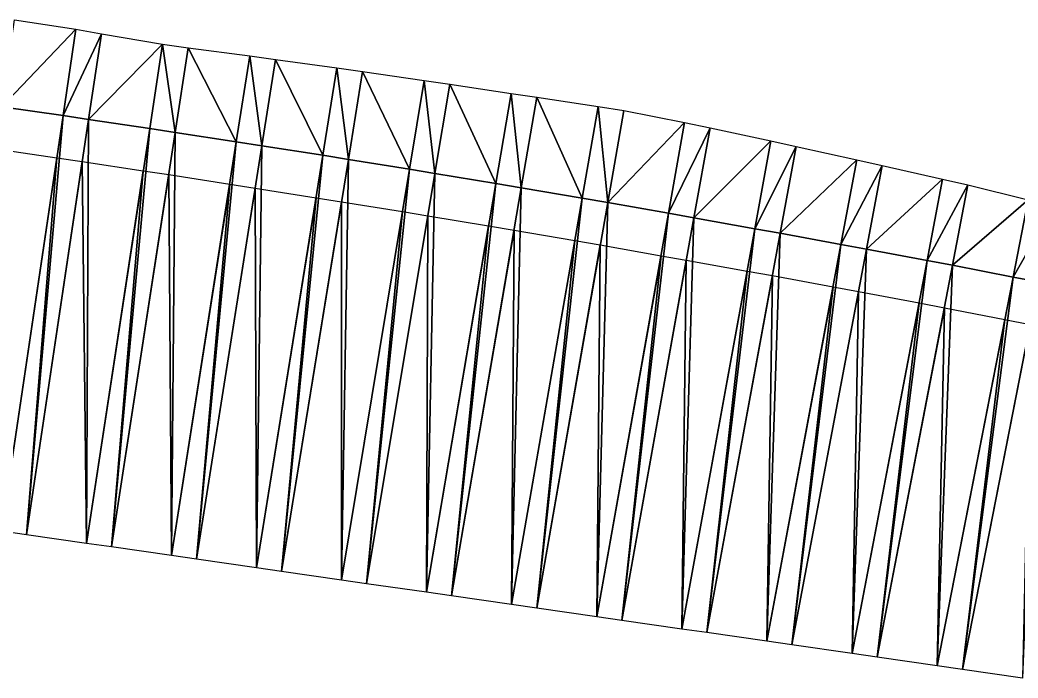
# Model space of a CAD drawing. Header units: metres. Extents: x 1882598 to 1885460, y 3171405 to 3171756.
# Drawn here: x 1883730.78 to 1883742.45, y 3171712.12 to 3171719.83 of the extents above; entities that cross this region are included whole.
import ezdxf

# ---------------------------------------------------------------- set-up
doc = ezdxf.new("R2010")
doc.units = ezdxf.units.M
doc.header["$MEASUREMENT"] = 0
doc.layers.add('Triangles surfaces projet', color=7, linetype='Continuous', true_color=0x848484)

msp = doc.modelspace()

# ---------------------------------------------------------------- linework, layer by layer
at = {"layer": 'Triangles surfaces projet'}
for points in [[(1883730.712, 3171719.829, 152.769), (1883731.429, 3171719.72, 152.771), (1883730.564, 3171718.812, 153.454), (1883730.712, 3171719.829, 152.769)], [(1883731.28, 3171718.708, 153.453), (1883730.564, 3171718.812, 153.454), (1883731.429, 3171719.72, 152.771), (1883731.28, 3171718.708, 153.453)], [(1883731.28, 3171718.708, 153.453), (1883731.429, 3171719.72, 152.771), (1883731.728, 3171719.667, 152.776), (1883731.28, 3171718.708, 153.453)], [(1883731.28, 3171718.708, 153.453), (1883731.728, 3171719.667, 152.776), (1883731.578, 3171718.664, 153.452), (1883731.28, 3171718.708, 153.453)], [(1883731.578, 3171718.664, 153.452), (1883731.728, 3171719.667, 152.776), (1883732.443, 3171719.544, 152.785), (1883731.578, 3171718.664, 153.452)], [(1883732.443, 3171719.544, 152.785), (1883732.293, 3171718.558, 153.451), (1883731.578, 3171718.664, 153.452), (1883732.443, 3171719.544, 152.785)], [(1883732.293, 3171718.558, 153.451), (1883732.443, 3171719.544, 152.785), (1883732.592, 3171718.512, 153.45), (1883732.293, 3171718.558, 153.451)], [(1883732.443, 3171719.544, 152.785), (1883732.744, 3171719.504, 152.781), (1883732.592, 3171718.512, 153.45), (1883732.443, 3171719.544, 152.785)], [(1883732.592, 3171718.512, 153.45), (1883732.744, 3171719.504, 152.781), (1883733.306, 3171718.403, 153.448), (1883732.592, 3171718.512, 153.45)], [(1883733.306, 3171718.403, 153.448), (1883732.744, 3171719.504, 152.781), (1883733.464, 3171719.408, 152.77), (1883733.306, 3171718.403, 153.448)], [(1883733.306, 3171718.403, 153.448), (1883733.464, 3171719.408, 152.77), (1883733.605, 3171718.356, 153.448), (1883733.306, 3171718.403, 153.448)], [(1883733.764, 3171719.366, 152.766), (1883733.605, 3171718.356, 153.448), (1883733.464, 3171719.408, 152.77), (1883733.764, 3171719.366, 152.766)], [(1883733.605, 3171718.356, 153.448), (1883733.764, 3171719.366, 152.766), (1883734.319, 3171718.244, 153.446), (1883733.605, 3171718.356, 153.448)], [(1883734.483, 3171719.266, 152.755), (1883734.319, 3171718.244, 153.446), (1883733.764, 3171719.366, 152.766), (1883734.483, 3171719.266, 152.755)], [(1883734.617, 3171718.196, 153.445), (1883734.319, 3171718.244, 153.446), (1883734.483, 3171719.266, 152.755), (1883734.617, 3171718.196, 153.445)], [(1883734.783, 3171719.224, 152.751), (1883734.617, 3171718.196, 153.445), (1883734.483, 3171719.266, 152.755), (1883734.783, 3171719.224, 152.751)], [(1883735.331, 3171718.08, 153.443), (1883734.617, 3171718.196, 153.445), (1883734.783, 3171719.224, 152.751), (1883735.331, 3171718.08, 153.443)], [(1883735.331, 3171718.08, 153.443), (1883734.783, 3171719.224, 152.751), (1883735.502, 3171719.12, 152.74), (1883735.331, 3171718.08, 153.443)], [(1883735.629, 3171718.031, 153.442), (1883735.331, 3171718.08, 153.443), (1883735.502, 3171719.12, 152.74), (1883735.629, 3171718.031, 153.442)], [(1883735.629, 3171718.031, 153.442), (1883735.502, 3171719.12, 152.74), (1883735.802, 3171719.076, 152.736), (1883735.629, 3171718.031, 153.442)], [(1883736.342, 3171717.913, 153.44), (1883735.629, 3171718.031, 153.442), (1883735.802, 3171719.076, 152.736), (1883736.342, 3171717.913, 153.44)], [(1883736.52, 3171718.969, 152.725), (1883736.342, 3171717.913, 153.44), (1883735.802, 3171719.076, 152.736), (1883736.52, 3171718.969, 152.725)], [(1883736.639, 3171717.863, 153.439), (1883736.342, 3171717.913, 153.44), (1883736.52, 3171718.969, 152.725), (1883736.639, 3171717.863, 153.439)], [(1883736.52, 3171718.969, 152.725), (1883736.82, 3171718.924, 152.721), (1883736.639, 3171717.863, 153.439), (1883736.52, 3171718.969, 152.725)], [(1883736.82, 3171718.924, 152.721), (1883737.352, 3171717.741, 153.437), (1883736.639, 3171717.863, 153.439), (1883736.82, 3171718.924, 152.721)], [(1883737.538, 3171718.814, 152.711), (1883737.352, 3171717.741, 153.437), (1883736.82, 3171718.924, 152.721), (1883737.538, 3171718.814, 152.711)], [(1883730.561, 3171713.844, 153.287), (1883730.564, 3171718.812, 153.454), (1883731.28, 3171718.708, 153.453), (1883730.561, 3171713.844, 153.287)], [(1883737.352, 3171717.741, 153.437), (1883737.538, 3171718.814, 152.711), (1883737.65, 3171717.69, 153.436), (1883737.352, 3171717.741, 153.437)], [(1883737.65, 3171717.69, 153.436), (1883737.538, 3171718.814, 152.711), (1883737.838, 3171718.767, 152.706), (1883737.65, 3171717.69, 153.436)], [(1883730.561, 3171713.844, 153.287), (1883731.28, 3171718.708, 153.453), (1883730.854, 3171713.802, 153.288), (1883730.561, 3171713.844, 153.287)], [(1883731.578, 3171718.664, 153.452), (1883730.854, 3171713.802, 153.288), (1883731.28, 3171718.708, 153.453), (1883731.578, 3171718.664, 153.452)], [(1883730.854, 3171713.802, 153.288), (1883731.578, 3171718.664, 153.452), (1883731.555, 3171713.701, 153.289), (1883730.854, 3171713.802, 153.288)], [(1883732.293, 3171718.558, 153.451), (1883731.555, 3171713.701, 153.289), (1883731.578, 3171718.664, 153.452), (1883732.293, 3171718.558, 153.451)], [(1883737.838, 3171718.767, 152.706), (1883738.55, 3171718.627, 152.714), (1883737.65, 3171717.69, 153.436), (1883737.838, 3171718.767, 152.706)], [(1883731.848, 3171713.659, 153.289), (1883731.555, 3171713.701, 153.289), (1883732.293, 3171718.558, 153.451), (1883731.848, 3171713.659, 153.289)], [(1883732.592, 3171718.512, 153.45), (1883731.848, 3171713.659, 153.289), (1883732.293, 3171718.558, 153.451), (1883732.592, 3171718.512, 153.45)], [(1883737.65, 3171717.69, 153.436), (1883738.55, 3171718.627, 152.714), (1883738.362, 3171717.565, 153.433), (1883737.65, 3171717.69, 153.436)], [(1883738.362, 3171717.565, 153.433), (1883738.55, 3171718.627, 152.714), (1883738.847, 3171718.564, 152.72), (1883738.362, 3171717.565, 153.433)], [(1883738.362, 3171717.565, 153.433), (1883738.847, 3171718.564, 152.72), (1883738.659, 3171717.512, 153.432), (1883738.362, 3171717.565, 153.433)], [(1883738.659, 3171717.512, 153.432), (1883738.847, 3171718.564, 152.72), (1883739.558, 3171718.412, 152.734), (1883738.659, 3171717.512, 153.432)], [(1883732.592, 3171718.512, 153.45), (1883732.549, 3171713.558, 153.291), (1883731.848, 3171713.659, 153.289), (1883732.592, 3171718.512, 153.45)], [(1883732.592, 3171718.512, 153.45), (1883733.306, 3171718.403, 153.448), (1883732.549, 3171713.558, 153.291), (1883732.592, 3171718.512, 153.45)], [(1883731.207, 3171718.214, 153.786), (1883730.561, 3171713.844, 153.637), (1883730.493, 3171718.318, 153.787), (1883731.207, 3171718.214, 153.786)], [(1883732.549, 3171713.558, 153.291), (1883733.306, 3171718.403, 153.448), (1883732.842, 3171713.515, 153.291), (1883732.549, 3171713.558, 153.291)], [(1883733.306, 3171718.403, 153.448), (1883733.605, 3171718.356, 153.448), (1883732.842, 3171713.515, 153.291), (1883733.306, 3171718.403, 153.448)], [(1883733.543, 3171713.414, 153.293), (1883732.842, 3171713.515, 153.291), (1883733.605, 3171718.356, 153.448), (1883733.543, 3171713.414, 153.293)], [(1883733.605, 3171718.356, 153.448), (1883734.319, 3171718.244, 153.446), (1883733.543, 3171713.414, 153.293), (1883733.605, 3171718.356, 153.448)], [(1883738.659, 3171717.512, 153.432), (1883739.558, 3171718.412, 152.734), (1883739.371, 3171717.385, 153.43), (1883738.659, 3171717.512, 153.432)], [(1883739.854, 3171718.347, 152.74), (1883739.371, 3171717.385, 153.43), (1883739.558, 3171718.412, 152.734), (1883739.854, 3171718.347, 152.74)], [(1883739.668, 3171717.331, 153.429), (1883739.371, 3171717.385, 153.43), (1883739.854, 3171718.347, 152.74), (1883739.668, 3171717.331, 153.429)], [(1883739.854, 3171718.347, 152.74), (1883740.563, 3171718.192, 152.754), (1883739.668, 3171717.331, 153.429), (1883739.854, 3171718.347, 152.74)], [(1883730.854, 3171713.802, 153.638), (1883730.561, 3171713.844, 153.637), (1883731.207, 3171718.214, 153.786), (1883730.854, 3171713.802, 153.638)], [(1883731.505, 3171718.17, 153.785), (1883730.854, 3171713.802, 153.638), (1883731.207, 3171718.214, 153.786), (1883731.505, 3171718.17, 153.785)], [(1883734.319, 3171718.244, 153.446), (1883733.836, 3171713.372, 153.293), (1883733.543, 3171713.414, 153.293), (1883734.319, 3171718.244, 153.446)], [(1883734.617, 3171718.196, 153.445), (1883733.836, 3171713.372, 153.293), (1883734.319, 3171718.244, 153.446), (1883734.617, 3171718.196, 153.445)], [(1883733.836, 3171713.372, 153.293), (1883734.617, 3171718.196, 153.445), (1883734.538, 3171713.271, 153.294), (1883733.836, 3171713.372, 153.293)], [(1883734.617, 3171718.196, 153.445), (1883735.331, 3171718.08, 153.443), (1883734.538, 3171713.271, 153.294), (1883734.617, 3171718.196, 153.445)], [(1883731.555, 3171713.701, 153.639), (1883730.854, 3171713.802, 153.638), (1883731.505, 3171718.17, 153.785), (1883731.555, 3171713.701, 153.639)], [(1883732.218, 3171718.063, 153.784), (1883731.555, 3171713.701, 153.639), (1883731.505, 3171718.17, 153.785), (1883732.218, 3171718.063, 153.784)], [(1883734.538, 3171713.271, 153.294), (1883735.331, 3171718.08, 153.443), (1883734.831, 3171713.229, 153.295), (1883734.538, 3171713.271, 153.294)], [(1883735.629, 3171718.031, 153.442), (1883734.831, 3171713.229, 153.295), (1883735.331, 3171718.08, 153.443), (1883735.629, 3171718.031, 153.442)], [(1883739.668, 3171717.331, 153.429), (1883740.563, 3171718.192, 152.754), (1883740.379, 3171717.2, 153.426), (1883739.668, 3171717.331, 153.429)], [(1883740.563, 3171718.192, 152.754), (1883740.86, 3171718.126, 152.76), (1883740.379, 3171717.2, 153.426), (1883740.563, 3171718.192, 152.754)], [(1883740.379, 3171717.2, 153.426), (1883740.86, 3171718.126, 152.76), (1883740.676, 3171717.145, 153.425), (1883740.379, 3171717.2, 153.426)], [(1883741.568, 3171717.966, 152.774), (1883740.676, 3171717.145, 153.425), (1883740.86, 3171718.126, 152.76), (1883741.568, 3171717.966, 152.774)], [(1883731.848, 3171713.659, 153.639), (1883731.555, 3171713.701, 153.639), (1883732.218, 3171718.063, 153.784), (1883731.848, 3171713.659, 153.639)], [(1883732.516, 3171718.018, 153.784), (1883731.848, 3171713.659, 153.639), (1883732.218, 3171718.063, 153.784), (1883732.516, 3171718.018, 153.784)], [(1883732.549, 3171713.558, 153.641), (1883731.848, 3171713.659, 153.639), (1883732.516, 3171718.018, 153.784), (1883732.549, 3171713.558, 153.641)], [(1883733.229, 3171717.908, 153.782), (1883732.549, 3171713.558, 153.641), (1883732.516, 3171718.018, 153.784), (1883733.229, 3171717.908, 153.782)], [(1883735.629, 3171718.031, 153.442), (1883735.532, 3171713.128, 153.296), (1883734.831, 3171713.229, 153.295), (1883735.629, 3171718.031, 153.442)], [(1883735.532, 3171713.128, 153.296), (1883735.629, 3171718.031, 153.442), (1883736.342, 3171717.913, 153.44), (1883735.532, 3171713.128, 153.296)], [(1883740.676, 3171717.145, 153.425), (1883741.568, 3171717.966, 152.774), (1883741.386, 3171717.012, 153.422), (1883740.676, 3171717.145, 153.425)], [(1883741.864, 3171717.899, 152.78), (1883741.386, 3171717.012, 153.422), (1883741.568, 3171717.966, 152.774), (1883741.864, 3171717.899, 152.78)], [(1883732.842, 3171713.515, 153.641), (1883732.549, 3171713.558, 153.641), (1883733.229, 3171717.908, 153.782), (1883732.842, 3171713.515, 153.641)], [(1883733.527, 3171717.861, 153.782), (1883732.842, 3171713.515, 153.641), (1883733.229, 3171717.908, 153.782), (1883733.527, 3171717.861, 153.782)], [(1883733.543, 3171713.414, 153.643), (1883732.842, 3171713.515, 153.641), (1883733.527, 3171717.861, 153.782), (1883733.543, 3171713.414, 153.643)], [(1883734.239, 3171717.748, 153.78), (1883733.543, 3171713.414, 153.643), (1883733.527, 3171717.861, 153.782), (1883734.239, 3171717.748, 153.78)], [(1883735.825, 3171713.086, 153.296), (1883735.532, 3171713.128, 153.296), (1883736.342, 3171717.913, 153.44), (1883735.825, 3171713.086, 153.296)], [(1883736.342, 3171717.913, 153.44), (1883736.639, 3171717.863, 153.439), (1883735.825, 3171713.086, 153.296), (1883736.342, 3171717.913, 153.44)], [(1883736.527, 3171712.985, 153.297), (1883735.825, 3171713.086, 153.296), (1883736.639, 3171717.863, 153.439), (1883736.527, 3171712.985, 153.297)], [(1883737.352, 3171717.741, 153.437), (1883736.527, 3171712.985, 153.297), (1883736.639, 3171717.863, 153.439), (1883737.352, 3171717.741, 153.437)], [(1883741.683, 3171716.956, 153.421), (1883741.386, 3171717.012, 153.422), (1883741.864, 3171717.899, 152.78), (1883741.683, 3171716.956, 153.421)], [(1883742.569, 3171717.723, 152.804), (1883741.683, 3171716.956, 153.421), (1883741.864, 3171717.899, 152.78), (1883742.569, 3171717.723, 152.804)], [(1883733.836, 3171713.372, 153.643), (1883733.543, 3171713.414, 153.643), (1883734.239, 3171717.748, 153.78), (1883733.836, 3171713.372, 153.643)], [(1883734.537, 3171717.701, 153.779), (1883733.836, 3171713.372, 153.643), (1883734.239, 3171717.748, 153.78), (1883734.537, 3171717.701, 153.779)], [(1883736.82, 3171712.942, 153.298), (1883736.527, 3171712.985, 153.297), (1883737.352, 3171717.741, 153.437), (1883736.82, 3171712.942, 153.298)], [(1883736.82, 3171712.942, 153.298), (1883737.352, 3171717.741, 153.437), (1883737.65, 3171717.69, 153.436), (1883736.82, 3171712.942, 153.298)], [(1883734.538, 3171713.271, 153.644), (1883733.836, 3171713.372, 153.643), (1883734.537, 3171717.701, 153.779), (1883734.538, 3171713.271, 153.644)], [(1883735.249, 3171717.585, 153.778), (1883734.538, 3171713.271, 153.644), (1883734.537, 3171717.701, 153.779), (1883735.249, 3171717.585, 153.778)], [(1883736.82, 3171712.942, 153.298), (1883737.65, 3171717.69, 153.436), (1883737.522, 3171712.841, 153.299), (1883736.82, 3171712.942, 153.298)], [(1883737.65, 3171717.69, 153.436), (1883738.362, 3171717.565, 153.433), (1883737.522, 3171712.841, 153.299), (1883737.65, 3171717.69, 153.436)], [(1883742.393, 3171716.819, 153.418), (1883741.683, 3171716.956, 153.421), (1883742.569, 3171717.723, 152.804), (1883742.393, 3171716.819, 153.418)], [(1883742.569, 3171717.723, 152.804), (1883742.863, 3171717.649, 152.814), (1883742.393, 3171716.819, 153.418), (1883742.569, 3171717.723, 152.804)], [(1883742.689, 3171716.762, 153.416), (1883742.393, 3171716.819, 153.418), (1883742.863, 3171717.649, 152.814), (1883742.689, 3171716.762, 153.416)], [(1883734.831, 3171713.229, 153.645), (1883734.538, 3171713.271, 153.644), (1883735.249, 3171717.585, 153.778), (1883734.831, 3171713.229, 153.645)], [(1883735.546, 3171717.536, 153.777), (1883734.831, 3171713.229, 153.645), (1883735.249, 3171717.585, 153.778), (1883735.546, 3171717.536, 153.777)], [(1883735.532, 3171713.128, 153.646), (1883734.831, 3171713.229, 153.645), (1883735.546, 3171717.536, 153.777), (1883735.532, 3171713.128, 153.646)], [(1883736.258, 3171717.417, 153.775), (1883735.532, 3171713.128, 153.646), (1883735.546, 3171717.536, 153.777), (1883736.258, 3171717.417, 153.775)], [(1883737.815, 3171712.799, 153.299), (1883737.522, 3171712.841, 153.299), (1883738.362, 3171717.565, 153.433), (1883737.815, 3171712.799, 153.299)], [(1883738.362, 3171717.565, 153.433), (1883738.659, 3171717.512, 153.432), (1883737.815, 3171712.799, 153.299), (1883738.362, 3171717.565, 153.433)], [(1883738.518, 3171712.698, 153.3), (1883737.815, 3171712.799, 153.299), (1883738.659, 3171717.512, 153.432), (1883738.518, 3171712.698, 153.3)], [(1883738.659, 3171717.512, 153.432), (1883739.371, 3171717.385, 153.43), (1883738.518, 3171712.698, 153.3), (1883738.659, 3171717.512, 153.432)], [(1883735.825, 3171713.086, 153.646), (1883735.532, 3171713.128, 153.646), (1883736.258, 3171717.417, 153.775), (1883735.825, 3171713.086, 153.646)], [(1883736.555, 3171717.367, 153.774), (1883735.825, 3171713.086, 153.646), (1883736.258, 3171717.417, 153.775), (1883736.555, 3171717.367, 153.774)], [(1883738.518, 3171712.698, 153.3), (1883739.371, 3171717.385, 153.43), (1883738.811, 3171712.656, 153.3), (1883738.518, 3171712.698, 153.3)], [(1883739.668, 3171717.331, 153.429), (1883738.811, 3171712.656, 153.3), (1883739.371, 3171717.385, 153.43), (1883739.668, 3171717.331, 153.429)], [(1883736.527, 3171712.985, 153.647), (1883735.825, 3171713.086, 153.646), (1883736.555, 3171717.367, 153.774), (1883736.527, 3171712.985, 153.647)], [(1883737.266, 3171717.245, 153.772), (1883736.527, 3171712.985, 153.647), (1883736.555, 3171717.367, 153.774), (1883737.266, 3171717.245, 153.772)], [(1883738.811, 3171712.656, 153.3), (1883739.668, 3171717.331, 153.429), (1883739.513, 3171712.555, 153.301), (1883738.811, 3171712.656, 153.3)], [(1883739.668, 3171717.331, 153.429), (1883740.379, 3171717.2, 153.426), (1883739.513, 3171712.555, 153.301), (1883739.668, 3171717.331, 153.429)], [(1883736.82, 3171712.942, 153.648), (1883736.527, 3171712.985, 153.647), (1883737.266, 3171717.245, 153.772), (1883736.82, 3171712.942, 153.648)], [(1883737.563, 3171717.194, 153.771), (1883736.82, 3171712.942, 153.648), (1883737.266, 3171717.245, 153.772), (1883737.563, 3171717.194, 153.771)], [(1883737.522, 3171712.841, 153.649), (1883736.82, 3171712.942, 153.648), (1883737.563, 3171717.194, 153.771), (1883737.522, 3171712.841, 153.649)], [(1883738.274, 3171717.069, 153.769), (1883737.522, 3171712.841, 153.649), (1883737.563, 3171717.194, 153.771), (1883738.274, 3171717.069, 153.769)], [(1883740.379, 3171717.2, 153.426), (1883739.806, 3171712.512, 153.301), (1883739.513, 3171712.555, 153.301), (1883740.379, 3171717.2, 153.426)], [(1883740.676, 3171717.145, 153.425), (1883739.806, 3171712.512, 153.301), (1883740.379, 3171717.2, 153.426), (1883740.676, 3171717.145, 153.425)], [(1883739.806, 3171712.512, 153.301), (1883740.676, 3171717.145, 153.425), (1883740.509, 3171712.411, 153.302), (1883739.806, 3171712.512, 153.301)], [(1883741.386, 3171717.012, 153.422), (1883740.509, 3171712.411, 153.302), (1883740.676, 3171717.145, 153.425), (1883741.386, 3171717.012, 153.422)], [(1883737.815, 3171712.799, 153.649), (1883737.522, 3171712.841, 153.649), (1883738.274, 3171717.069, 153.769), (1883737.815, 3171712.799, 153.649)], [(1883738.57, 3171717.016, 153.768), (1883737.815, 3171712.799, 153.649), (1883738.274, 3171717.069, 153.769), (1883738.57, 3171717.016, 153.768)], [(1883738.518, 3171712.698, 153.65), (1883737.815, 3171712.799, 153.649), (1883738.57, 3171717.016, 153.768), (1883738.518, 3171712.698, 153.65)], [(1883739.28, 3171716.889, 153.766), (1883738.518, 3171712.698, 153.65), (1883738.57, 3171717.016, 153.768), (1883739.28, 3171716.889, 153.766)], [(1883740.803, 3171712.369, 153.302), (1883740.509, 3171712.411, 153.302), (1883741.386, 3171717.012, 153.422), (1883740.803, 3171712.369, 153.302)], [(1883741.683, 3171716.956, 153.421), (1883740.803, 3171712.369, 153.302), (1883741.386, 3171717.012, 153.422), (1883741.683, 3171716.956, 153.421)], [(1883740.803, 3171712.369, 153.302), (1883741.683, 3171716.956, 153.421), (1883741.505, 3171712.268, 153.303), (1883740.803, 3171712.369, 153.302)], [(1883741.683, 3171716.956, 153.421), (1883742.393, 3171716.819, 153.418), (1883741.505, 3171712.268, 153.303), (1883741.683, 3171716.956, 153.421)], [(1883738.811, 3171712.656, 153.65), (1883738.518, 3171712.698, 153.65), (1883739.28, 3171716.889, 153.766), (1883738.811, 3171712.656, 153.65)], [(1883739.577, 3171716.835, 153.765), (1883738.811, 3171712.656, 153.65), (1883739.28, 3171716.889, 153.766), (1883739.577, 3171716.835, 153.765)], [(1883739.513, 3171712.555, 153.651), (1883738.811, 3171712.656, 153.65), (1883739.577, 3171716.835, 153.765), (1883739.513, 3171712.555, 153.651)], [(1883740.286, 3171716.704, 153.762), (1883739.513, 3171712.555, 153.651), (1883739.577, 3171716.835, 153.765), (1883740.286, 3171716.704, 153.762)], [(1883741.799, 3171712.226, 153.303), (1883741.505, 3171712.268, 153.303), (1883742.393, 3171716.819, 153.418), (1883741.799, 3171712.226, 153.303)], [(1883742.689, 3171716.762, 153.416), (1883741.799, 3171712.226, 153.303), (1883742.393, 3171716.819, 153.418), (1883742.689, 3171716.762, 153.416)], [(1883739.806, 3171712.512, 153.651), (1883739.513, 3171712.555, 153.651), (1883740.286, 3171716.704, 153.762), (1883739.806, 3171712.512, 153.651)], [(1883740.583, 3171716.649, 153.761), (1883739.806, 3171712.512, 153.651), (1883740.286, 3171716.704, 153.762), (1883740.583, 3171716.649, 153.761)], [(1883741.799, 3171712.226, 153.303), (1883742.689, 3171716.762, 153.416), (1883742.502, 3171712.124, 153.303), (1883741.799, 3171712.226, 153.303)], [(1883740.509, 3171712.411, 153.652), (1883739.806, 3171712.512, 153.651), (1883740.583, 3171716.649, 153.761), (1883740.509, 3171712.411, 153.652)], [(1883741.292, 3171716.515, 153.759), (1883740.509, 3171712.411, 153.652), (1883740.583, 3171716.649, 153.761), (1883741.292, 3171716.515, 153.759)], [(1883740.803, 3171712.369, 153.652), (1883740.509, 3171712.411, 153.652), (1883741.292, 3171716.515, 153.759), (1883740.803, 3171712.369, 153.652)], [(1883741.588, 3171716.459, 153.758), (1883740.803, 3171712.369, 153.652), (1883741.292, 3171716.515, 153.759), (1883741.588, 3171716.459, 153.758)], [(1883741.505, 3171712.268, 153.653), (1883740.803, 3171712.369, 153.652), (1883741.588, 3171716.459, 153.758), (1883741.505, 3171712.268, 153.653)], [(1883742.296, 3171716.322, 153.755), (1883741.505, 3171712.268, 153.653), (1883741.588, 3171716.459, 153.758), (1883742.296, 3171716.322, 153.755)], [(1883741.799, 3171712.226, 153.653), (1883741.505, 3171712.268, 153.653), (1883742.296, 3171716.322, 153.755), (1883741.799, 3171712.226, 153.653)], [(1883742.592, 3171716.265, 153.754), (1883741.799, 3171712.226, 153.653), (1883742.296, 3171716.322, 153.755), (1883742.592, 3171716.265, 153.754)], [(1883742.502, 3171712.124, 153.653), (1883741.799, 3171712.226, 153.653), (1883742.592, 3171716.265, 153.754), (1883742.502, 3171712.124, 153.653)]]:
    msp.add_3dface(points, dxfattribs=at)

doc.saveas('drawing.dxf')
